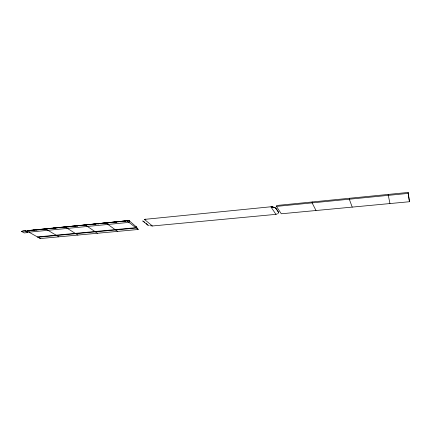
<?xml version="1.0" encoding="UTF-8"?>
<svg xmlns="http://www.w3.org/2000/svg" width="431" height="431" viewBox="0 0 431 431"><rect width="100%" height="100%" fill="white"/><g stroke="black" fill="none" stroke-linecap="round" stroke-linejoin="round"><path stroke-width="0.65" d="M349.363 198.287L349.304 199.208L352.213 207.112M37.955 237.239L136.331 228.021L136.444 226.771L135.991 226.587L135.889 227.681L37.416 236.931M129.219 220.527L129.041 222.385L29.001 232.169L29.281 230.423L129.219 220.527L26.781 230.914L40.277 238.553L138.216 229.481L136.428 226.927M312.238 201.972L312.103 202.877L316.02 210.517M276.449 206.401L276.648 205.501L408.157 192.447L409.45 201.724L281.287 213.781L276.449 206.401L408.216 193.39L409.45 201.724M120.669 221.82L120.885 221.383L121.256 221.518M116.128 222.267L116.348 221.83L118.638 221.776M108.143 223.053L108.37 222.622L110.724 222.558M107.529 223.118L107.755 222.682L108.3 223.075M103.063 223.554L103.295 223.123L105.563 223.069M95.396 224.314L95.472 224.039M94.707 224.379L94.944 223.948L95.504 224.341M89.54 224.89L89.783 224.459L90.348 224.847M90.246 224.82L90.488 224.389L92.81 224.33M85.187 225.321L85.43 224.89L87.267 224.707M82.009 225.634L82.095 225.365L80.268 225.542L82.456 225.192M77.699 226.059L77.785 225.79M77.03 226.124L77.278 225.699L77.86 226.081M72.079 226.614L72.333 226.189L72.92 226.566M72.742 226.55L72.995 226.124L75.215 226.07M67.656 227.051L67.909 226.625L69.774 226.442M64.623 227.352L65.092 226.911L62.931 227.256L64.715 227.083M59.758 227.832L60.017 227.406L60.62 227.783M55.572 228.241L55.836 227.821L59.85 227.563M54.926 228.306L55.19 227.886L55.798 228.258M50.696 228.726L50.96 228.301L53.218 228.241M45.901 229.2L46.171 228.775L47.906 228.602M38.165 229.96L38.661 229.529L36.543 229.868L38.262 229.696M34.103 230.364L33.747 230.009L33.473 230.423M29.276 230.838L29.55 230.423L31.77 230.364M21.55 231.431L25.197 231.07L25.424 230.493L27.853 232.568L24.222 232.923L21.55 231.431L23.155 230.714L25.424 230.493M278.232 213.307L278.738 212.677L277.731 210.867A65.905 15.43 85.8 0 0 276.627 209.202L275.592 207.931L278.738 212.677M126.73 220.947L128.993 220.586L129.424 221.34M123.374 221.281L123.891 221.254M126.159 220.861L124.085 221.211L125.373 221.081M118.116 221.798L118.444 221.631M121.068 221.372L118.821 221.728L120.739 221.539M113.595 222.245L115.831 221.89L116.181 222.299M113.229 222.148L110.918 222.509L112.89 222.315M110.191 222.585L110.53 222.418M107.944 222.671L105.719 223.026L107.605 222.838M105.024 223.096L105.369 222.924M100.579 223.533L102.799 223.183L103.154 223.587M100.04 223.447L98.02 223.786L99.89 223.603M97.336 223.856L97.885 223.829M95.143 223.937L92.934 224.292L94.788 224.104M92.256 224.357L92.606 224.19M87.709 224.804L89.982 224.449M84.595 225.117L85.16 225.084M79.6 225.607L80.171 225.58M77.483 225.688L75.301 226.033L77.117 225.855M74.638 226.097L75.005 225.93M70.296 226.528L72.537 226.178M67.161 226.841L68.987 226.658M62.279 227.32L62.872 227.288M58.083 227.735L60.232 227.396M57.431 227.8L57.813 227.633M55.4 227.87L53.261 228.214L55.017 228.042M52.614 228.279L52.997 228.112M48.304 228.705L50.508 228.355L50.906 228.742M45.357 228.996L45.966 228.958M43.375 229.06L41.252 229.4L42.981 229.227M40.616 229.464L41.236 229.427M35.908 229.928L36.533 229.89M33.968 229.992L31.792 230.337L33.57 230.159M31.14 230.402L31.544 230.235M277.586 213.706L275.964 214.358L152.402 225.979L144.396 219.395L271.309 206.735L274.956 207.688L271.309 206.735L274.639 207.526L273.232 207.203M144.396 219.395L145.786 219.174M108.133 222.611L106.031 223.08L117.582 231.388M87.622 224.643L85.408 225.122L97.487 233.252M67.651 226.62L65.34 227.105L77.919 235.062M48.213 228.549L45.805 229.033L58.858 236.829M26.781 230.914L29.281 230.423M36.312 229.761L34.599 229.933M41.015 229.297L39.291 229.464M45.745 228.829L43.795 229.012L44.237 229.13M62.657 227.153L60.884 227.331M67.532 226.674L65.539 226.862L65.959 226.981M79.967 225.44L78.151 225.623M84.955 224.944L82.924 225.138L83.334 225.268M97.686 223.689L95.827 223.872M123.702 221.114L121.779 221.302M45.993 228.931L47.733 228.759M48.908 228.645L50.508 228.355M50.788 228.457L52.006 228.338M72.166 226.345L70.458 226.372M85.273 225.047L86.496 224.928M88.344 224.745L89.626 224.616M101.204 223.473L102.799 223.183M103.144 223.28L104.399 223.156M114.231 222.186L115.831 221.89M127.377 220.882L128.993 220.586M127.883 220.866L129.203 220.737L135.991 226.587M36.721 229.712L37.168 229.831M29.55 230.423L30.003 230.537M31.969 230.181L32.422 230.299M53.428 228.058L53.864 228.177M50.96 228.301L51.575 228.672M46.171 228.775L46.785 229.147M48.477 228.549L48.913 228.667M41.43 229.244L42.055 229.615M67.909 226.625L68.502 227.002M63.098 227.099L63.702 227.476M58.25 227.579L58.681 227.703M55.836 227.821L56.267 227.94M80.43 225.386L80.839 225.51M75.463 225.876L75.878 226M72.995 226.124L73.41 226.248M90.488 224.389L91.054 224.777M87.865 224.648L88.269 224.777M85.43 224.89L86.006 225.278M103.295 223.123L103.849 223.517M100.73 223.377L101.123 223.506M98.176 223.63L98.731 224.023M93.091 224.131L93.489 224.26M113.741 222.089L114.118 222.224M111.063 222.353L111.446 222.488M105.87 222.865L106.258 222.999M124.23 221.049L124.597 221.184M118.967 221.572L119.344 221.706M116.348 221.83L116.882 222.229M126.87 220.791L138.216 229.481M150.236 225.72L152.402 225.979M274.639 207.526L274.337 207.451L275.84 208.2M143.114 221.168L142.709 220.936L147.828 225.101L149.153 225.51M271.724 206.724L272.591 207.176M25.197 231.07L27.853 232.568M143.97 221.717L144.412 222.035A60.507 26.911 87.2 0 1 144.864 222.374M146.206 223.495L147.828 225.101M39.41 237.616L40.277 238.553M270.91 206.902L275.964 214.358M389.963 203.561L388.126 194.435M408.157 192.447L408.216 193.39"/></g></svg>
